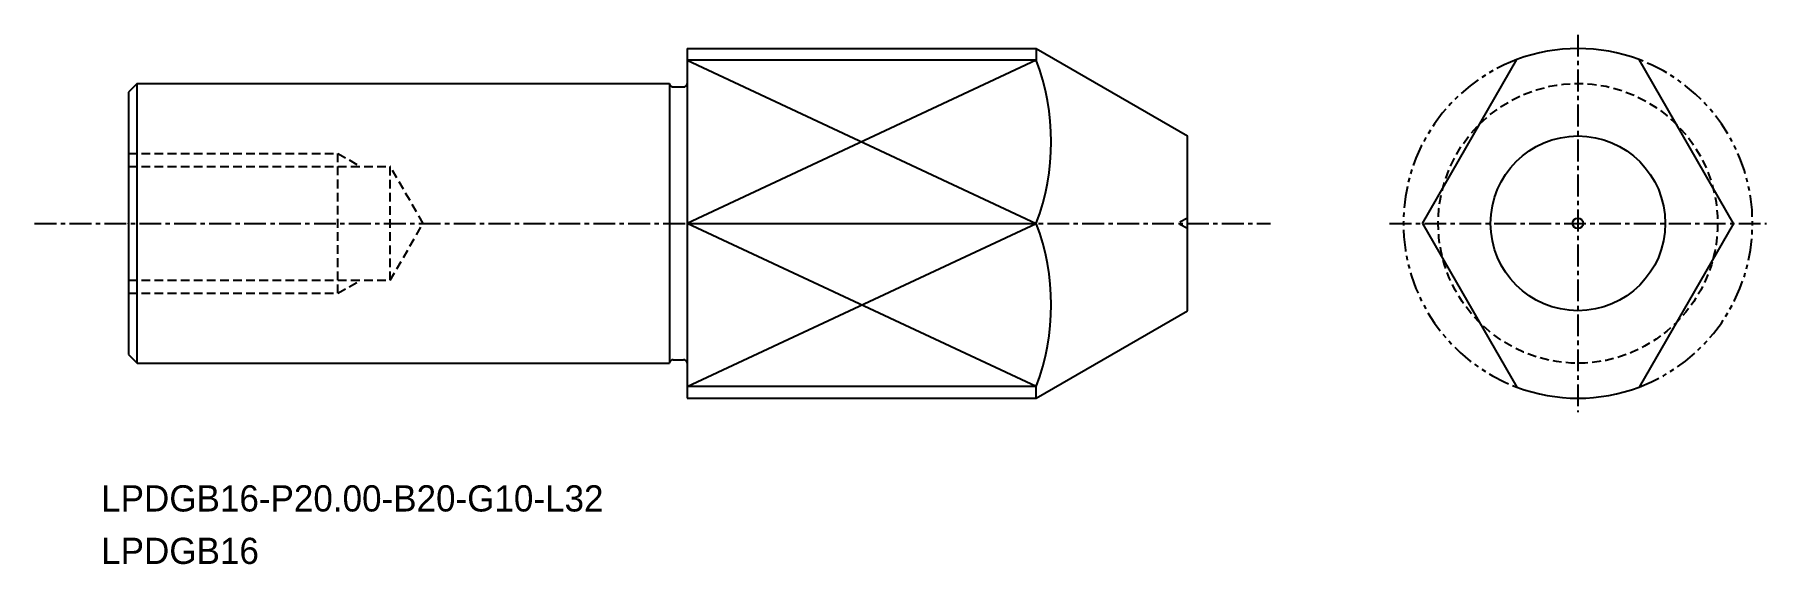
# Model space of a CAD drawing. Extents: x -1457 to -1357.8, y -648.2 to -617.9.
import ezdxf

# ---------------------------------------------------------------- set-up
doc = ezdxf.new("R2010")
doc.units = 0
for name, pattern in [('CENTER', [2, 1.25, -0.25, 0.25, -0.25]), ('DASHED', [0.75, 0.5, -0.25]), ('PHANTOM', [2.5, 1.25, -0.25, 0.25, -0.25, 0.25, -0.25])]:
    doc.linetypes.add(name, pattern=pattern)
doc.layers.get('0').update_dxf_attribs({"linetype": 'CONTINUOUS'})
doc.layers.add('CENTER', color=1, linetype='CENTER')

msp = doc.modelspace()

# ---------------------------------------------------------------- linework, layer by layer
at = {"color": 7, "linetype": 'CONTINUOUS'}
for p, q in [((-1419.597, -618.698), (-1419.597, -638.698)), ((-1419.597, -618.698), (-1399.597, -618.698)), ((-1377.486, -628.698), (-1372.078, -619.33)), ((-1359.669, -628.698), (-1365.078, -619.33)), ((-1451.097, -620.698), (-1451.597, -621.198)), ((-1451.097, -620.698), (-1420.597, -620.698)), ((-1451.097, -636.698), (-1451.097, -620.698)), ((-1420.597, -620.698), (-1420.597, -636.698)), ((-1451.597, -621.198), (-1451.597, -636.198)), ((-1420.397, -620.898), (-1419.797, -620.898)), ((-1419.597, -628.698), (-1399.597, -628.698)), ((-1377.486, -628.698), (-1372.078, -638.065)), ((-1359.669, -628.698), (-1365.078, -638.065)), ((-1451.597, -636.198), (-1451.097, -636.698)), ((-1451.097, -636.698), (-1420.597, -636.698)), ((-1420.397, -636.498), (-1419.797, -636.498)), ((-1419.597, -638.698), (-1399.597, -638.698))]:
    msp.add_line(p, q, dxfattribs=at)
at = {"linetype": 'CONTINUOUS'}
for p, q in [((-1399.597, -618.698), (-1399.597, -619.373)), ((-1399.597, -618.698), (-1390.937, -623.698)), ((-1399.597, -619.373), (-1419.597, -619.373)), ((-1390.937, -633.698), (-1390.937, -623.698)), ((-1399.597, -638.698), (-1390.937, -633.698)), ((-1399.597, -638.022), (-1419.597, -638.022)), ((-1399.597, -638.698), (-1399.597, -638.022))]:
    msp.add_line(p, q, dxfattribs=at)
at = {"color": 3, "linetype": 'CONTINUOUS'}
for p, q in [((-1399.597, -619.373), (-1419.597, -628.698)), ((-1419.597, -619.373), (-1399.597, -628.698)), ((-1419.597, -638.022), (-1399.597, -628.698)), ((-1399.597, -638.022), (-1419.597, -628.698))]:
    msp.add_line(p, q, dxfattribs=at)
at = {"color": 3, "linetype": 'DASHED'}
for p, q in [((-1451.597, -624.698), (-1439.597, -624.698)), ((-1439.597, -624.698), (-1438.313, -625.439)), ((-1439.597, -632.698), (-1439.597, -624.698)), ((-1451.597, -625.439), (-1436.597, -625.439)), ((-1436.597, -631.956), (-1436.597, -625.439)), ((-1434.716, -628.698), (-1436.597, -625.439)), ((-1436.597, -631.956), (-1434.716, -628.698)), ((-1390.937, -628.395), (-1391.515, -628.698)), ((-1390.937, -629), (-1391.515, -628.698)), ((-1451.597, -631.956), (-1436.597, -631.956)), ((-1451.597, -632.698), (-1439.597, -632.698)), ((-1439.597, -632.698), (-1438.313, -631.956))]:
    msp.add_line(p, q, dxfattribs=at)
msp.add_circle((-1368.578, -628.698), 8, dxfattribs=at)
at = {"linetype": 'CONTINUOUS'}
for radius in [5, 0.302]:
    msp.add_circle((-1368.578, -628.698), radius, dxfattribs=at)
for centre, radius, start, end in [((-1368.578, -628.698), 10, 69.51268, 110.48732), ((-1411.963, -624.035), 13.215, 339.34293, 20.65707), ((-1411.963, -633.36), 13.215, 339.34293, 20.65707), ((-1368.578, -628.698), 10, 249.51268, 290.48732)]:
    msp.add_arc(centre, radius, start, end, dxfattribs=at)
at = {"color": 3, "linetype": 'PHANTOM'}
for start, end in [(110.48732, 249.51268), (290.48732, 69.51268)]:
    msp.add_arc((-1368.578, -628.698), 10, start, end, dxfattribs=at)
at = {"color": 7, "linetype": 'CONTINUOUS'}
for centre, start, end in [((-1420.397, -620.698), 180, 270), ((-1419.797, -620.698), 270, 0), ((-1420.397, -636.698), 90, 180), ((-1419.797, -636.698), 0, 90)]:
    msp.add_arc(centre, 0.2, start, end, dxfattribs=at)
msp.add_point((-1451.597, -628.698), dxfattribs=at)
at = {"layer": 'CENTER', "color": 1, "linetype": 'CENTER'}
for p, q in [((-1368.578, -617.907), (-1368.578, -639.489)), ((-1456.963, -628.698), (-1386.188, -628.698)), ((-1379.369, -628.698), (-1357.787, -628.698))]:
    msp.add_line(p, q, dxfattribs=at)

# ---------------------------------------------------------------- texts
for s, p in [('LPDGB16-P20.00-B20-G10-L32 ', (-1453.152, -645.18)), ('LPDGB16', (-1453.152, -648.18))]:
    msp.add_text(s, height=1.5).set_placement(p)

doc.saveas('drawing.dxf')
